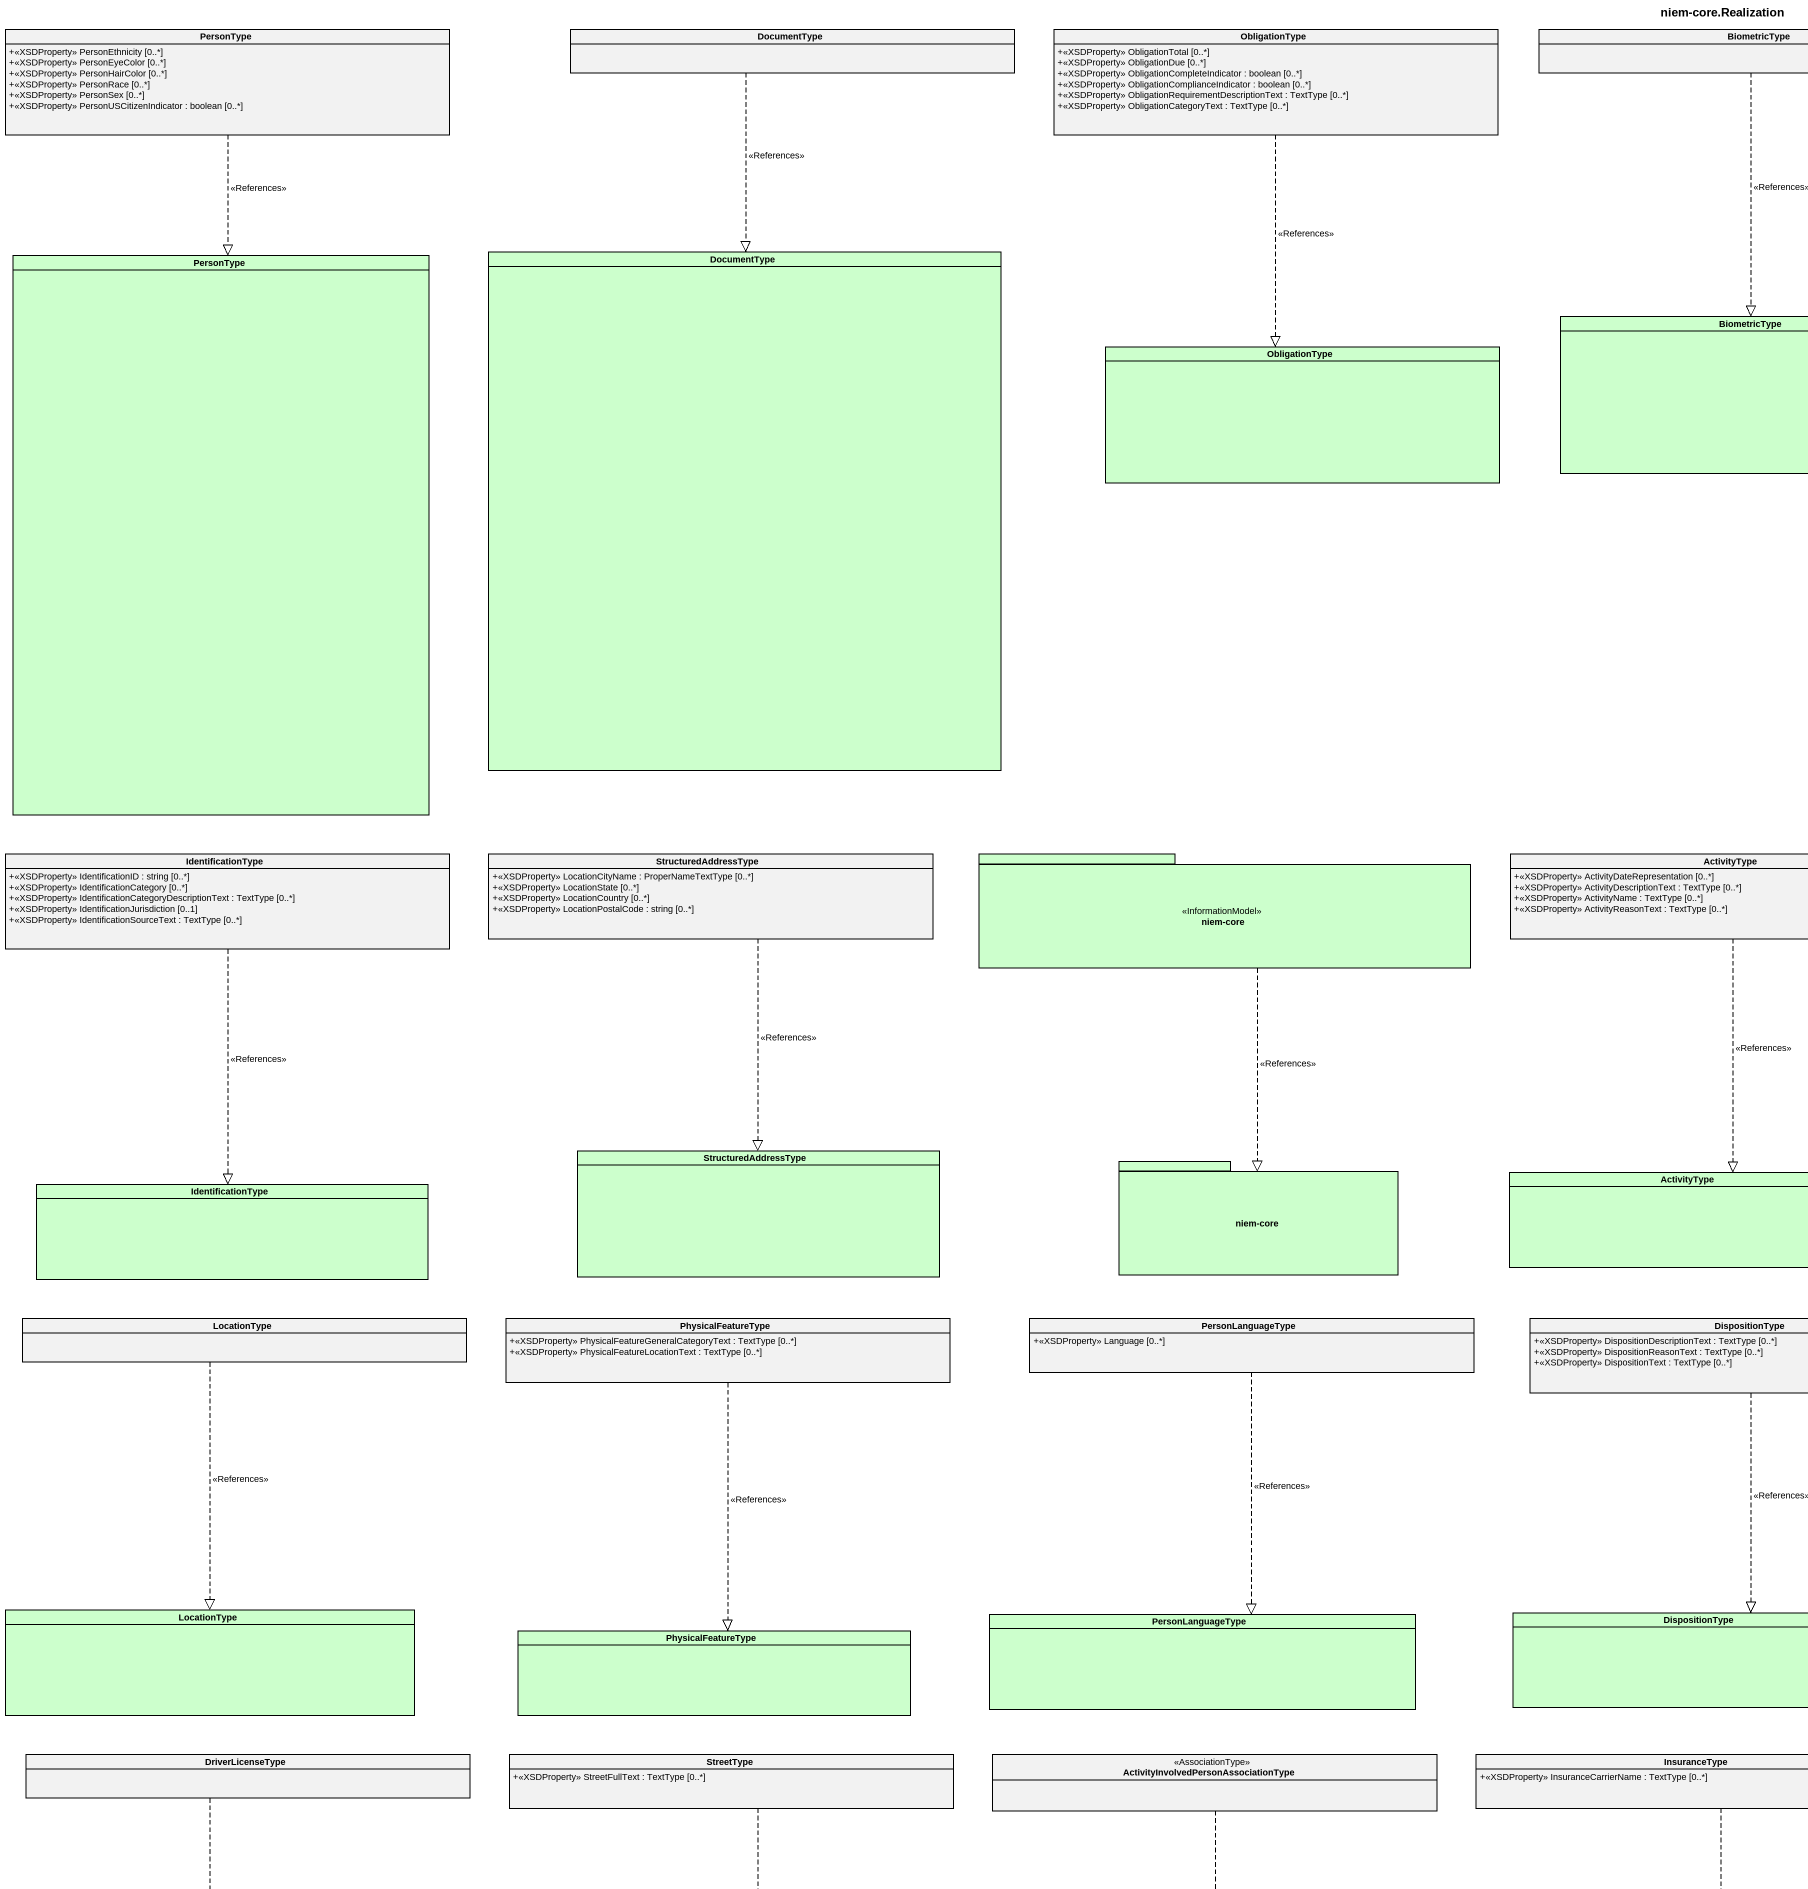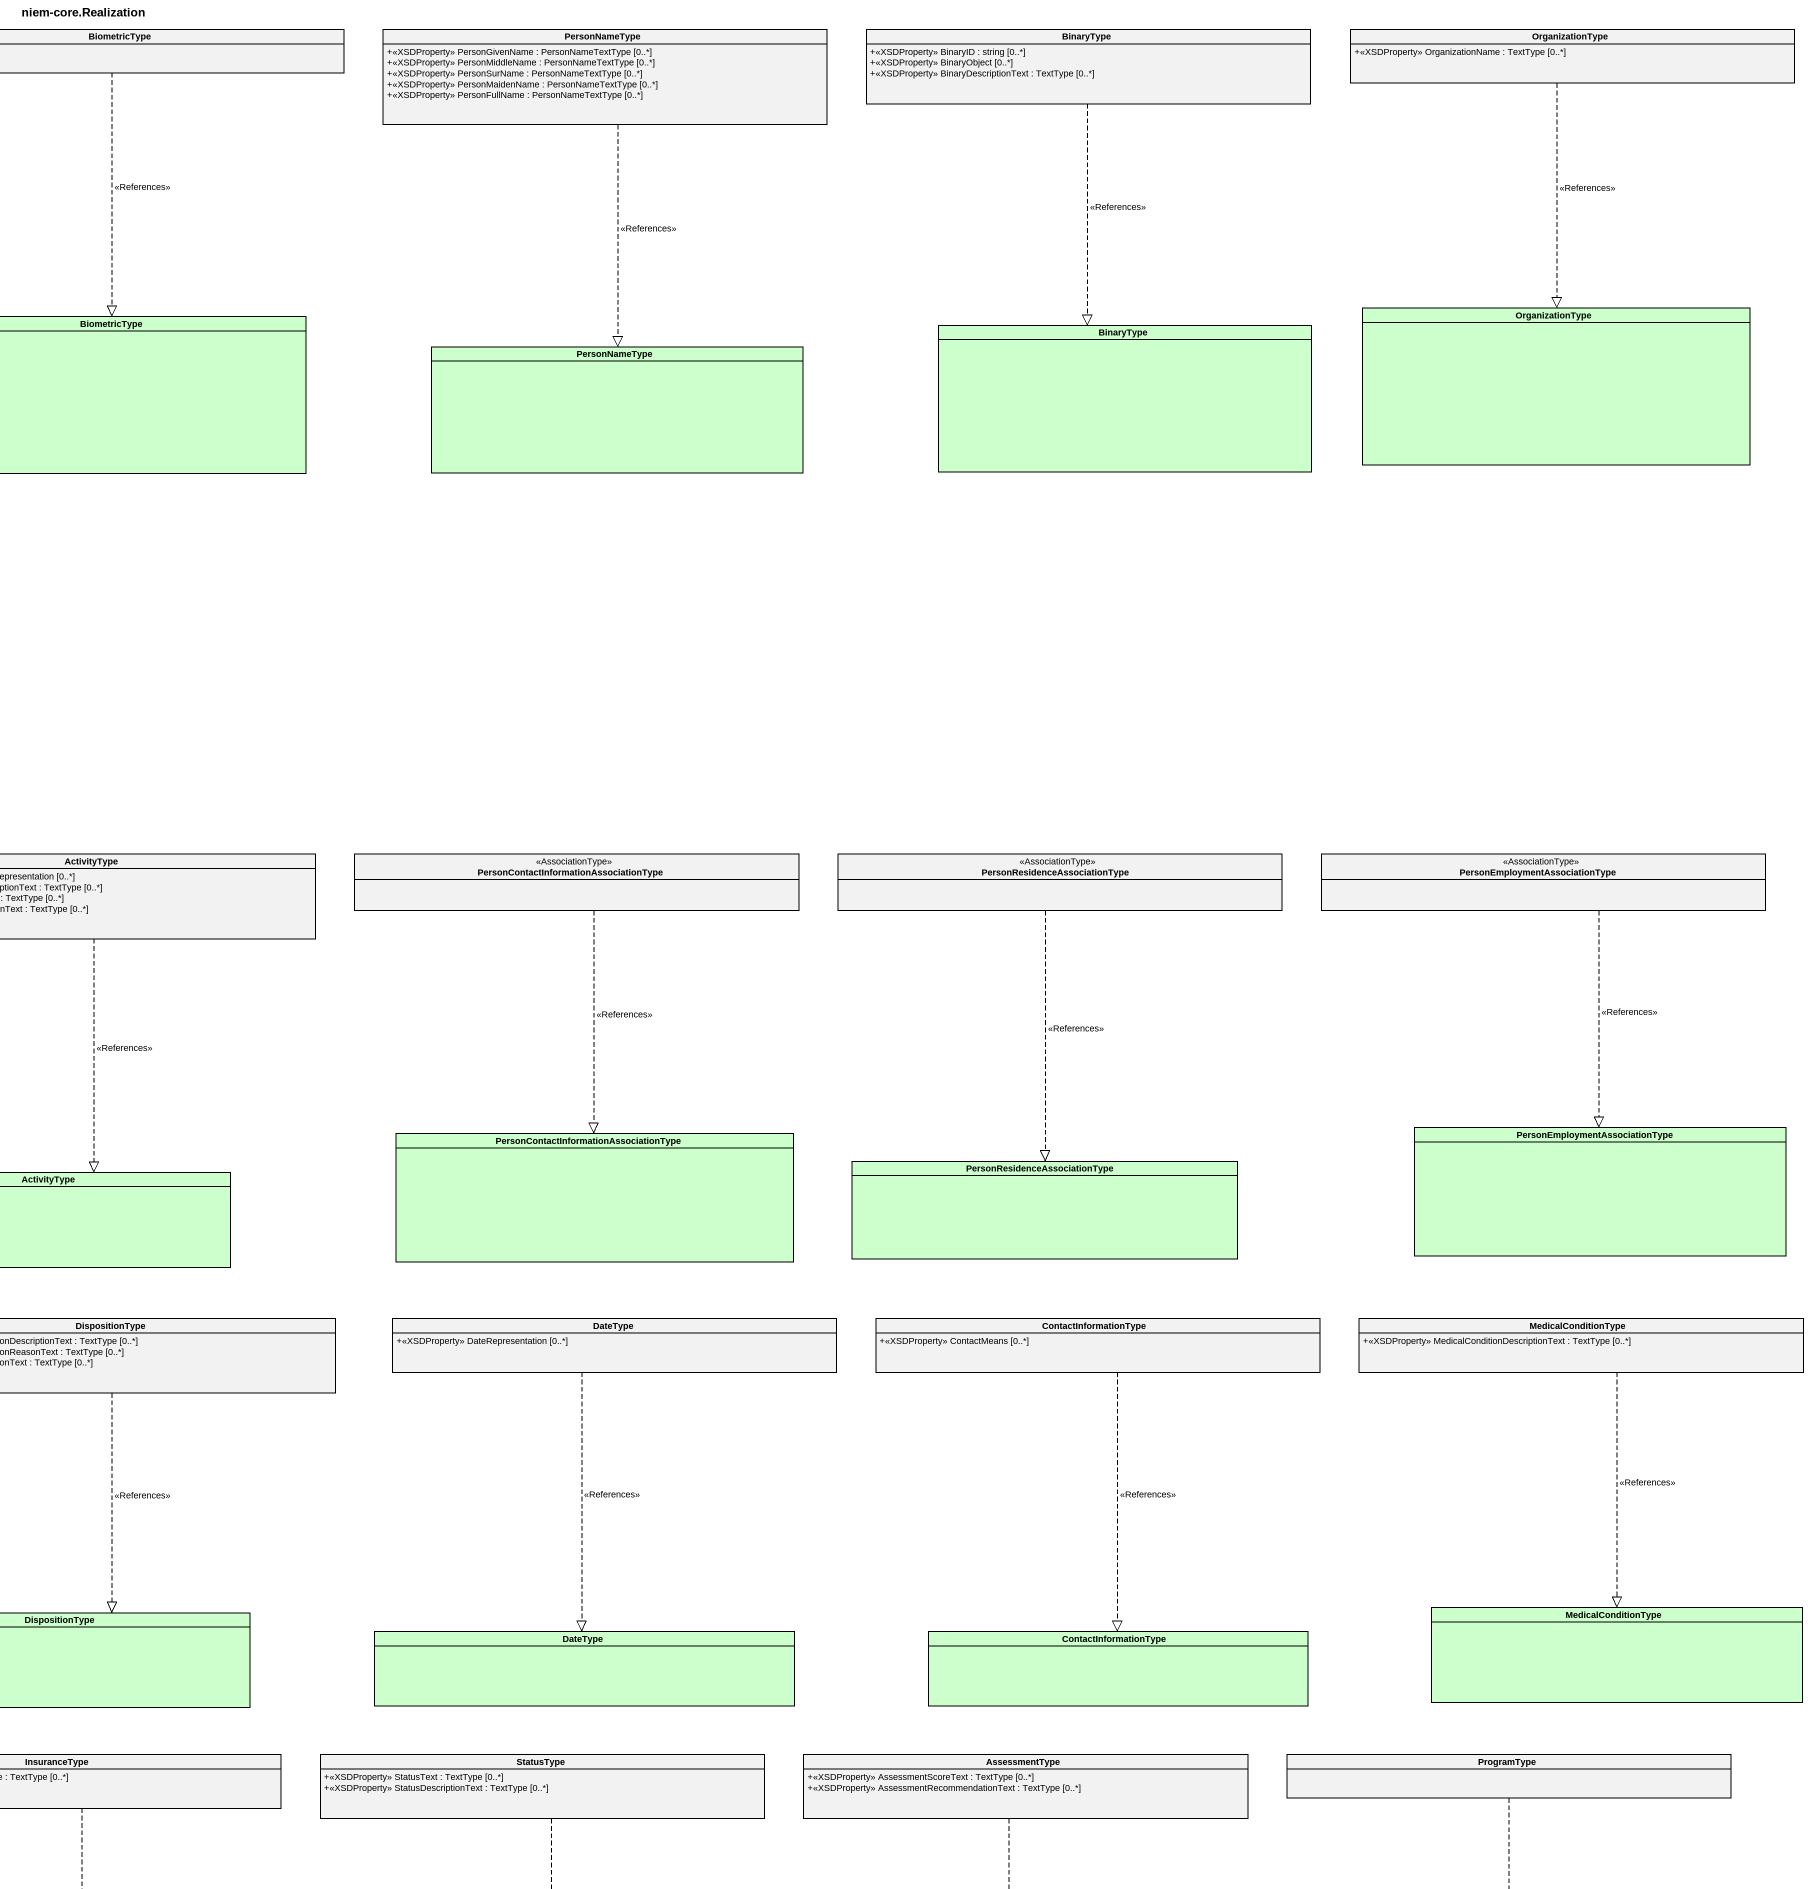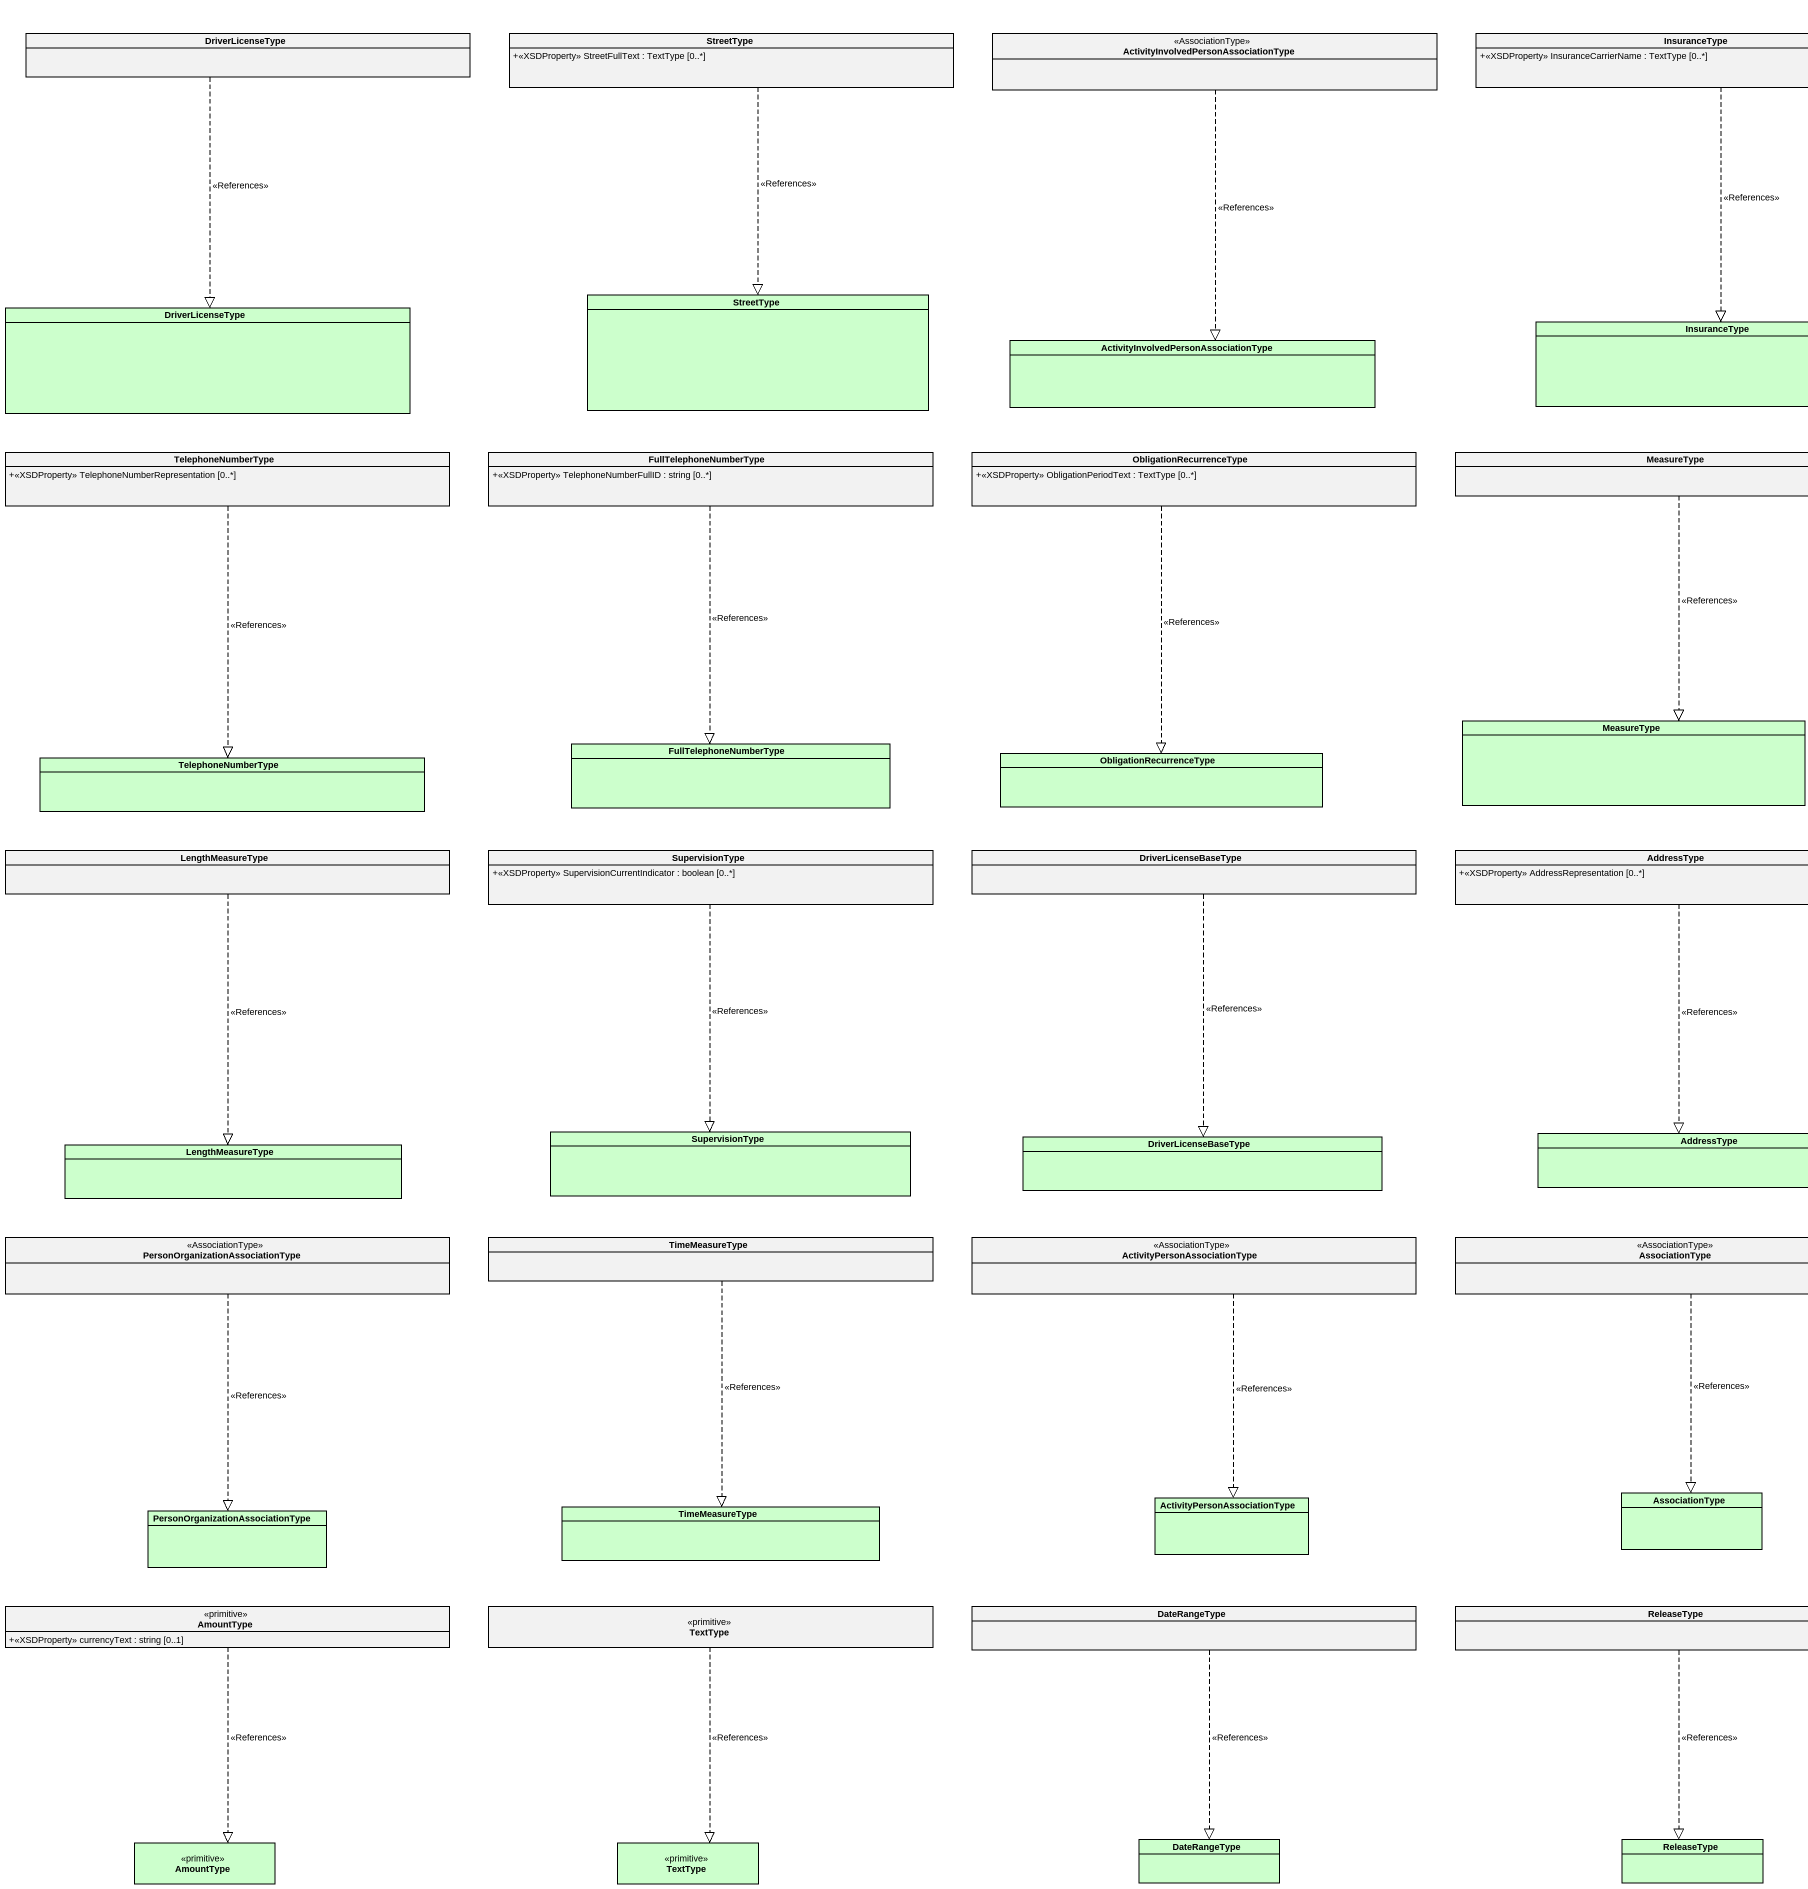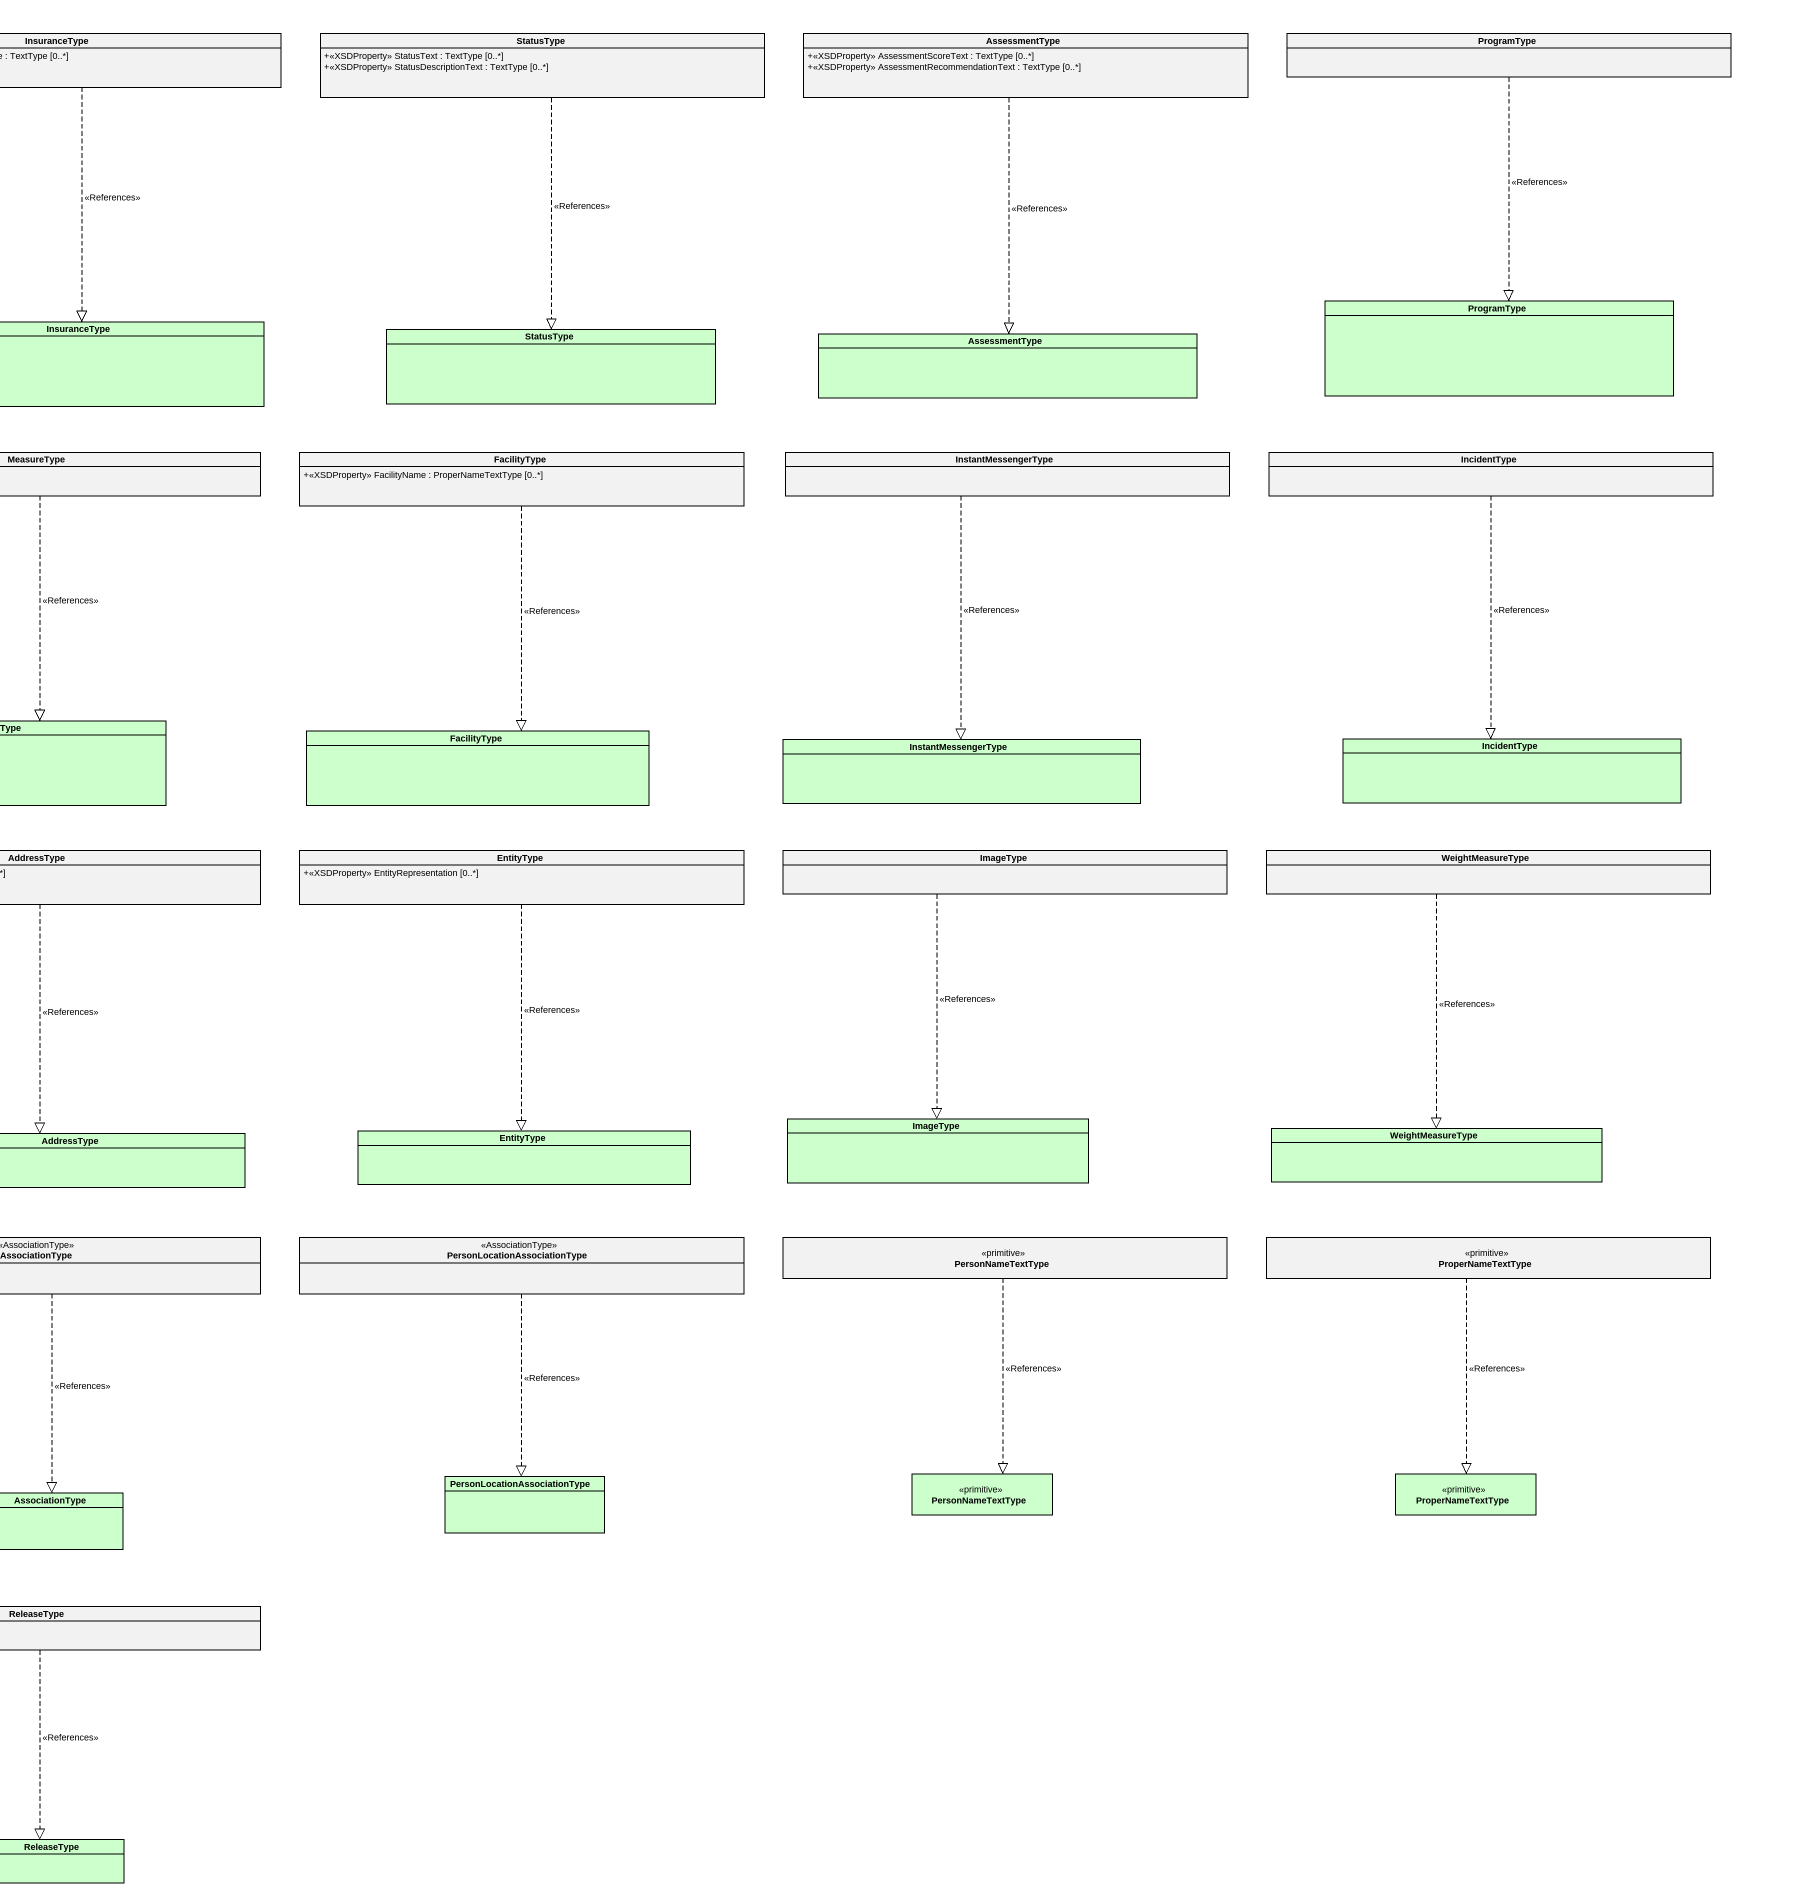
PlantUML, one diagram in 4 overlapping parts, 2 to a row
@startuml
title niem-core.Realization
hide circle
hide empty members
skinparam classAttributeIconSize 0
class PersonType {
  +<<XSDProperty>> PersonEthnicity [0..*]
  +<<XSDProperty>> PersonEyeColor [0..*]
  +<<XSDProperty>> PersonHairColor [0..*]
  +<<XSDProperty>> PersonRace [0..*]
  +<<XSDProperty>> PersonSex [0..*]
  +<<XSDProperty>> PersonUSCitizenIndicator : boolean [0..*]
}
class DocumentType
class ObligationType {
  +<<XSDProperty>> ObligationTotal [0..*]
  +<<XSDProperty>> ObligationDue [0..*]
  +<<XSDProperty>> ObligationCompleteIndicator : boolean [0..*]
  +<<XSDProperty>> ObligationComplianceIndicator : boolean [0..*]
  +<<XSDProperty>> ObligationRequirementDescriptionText : TextType [0..*]
  +<<XSDProperty>> ObligationCategoryText : TextType [0..*]
}
class BiometricType
class PersonNameType {
  +<<XSDProperty>> PersonGivenName : PersonNameTextType [0..*]
  +<<XSDProperty>> PersonMiddleName : PersonNameTextType [0..*]
  +<<XSDProperty>> PersonSurName : PersonNameTextType [0..*]
  +<<XSDProperty>> PersonMaidenName : PersonNameTextType [0..*]
  +<<XSDProperty>> PersonFullName : PersonNameTextType [0..*]
}
class BinaryType {
  +<<XSDProperty>> BinaryID : string [0..*]
  +<<XSDProperty>> BinaryObject [0..*]
  +<<XSDProperty>> BinaryDescriptionText : TextType [0..*]
}
class OrganizationType {
  +<<XSDProperty>> OrganizationName : TextType [0..*]
}
class "PersonType" as PersonType_2 #CCFFCC
class "DocumentType" as DocumentType_2 #CCFFCC
class "BiometricType" as BiometricType_2 #CCFFCC
class "OrganizationType" as OrganizationType_2 #CCFFCC
class "ObligationType" as ObligationType_2 #CCFFCC
class "PersonNameType" as PersonNameType_2 #CCFFCC
class "BinaryType" as BinaryType_2 #CCFFCC
class IdentificationType {
  +<<XSDProperty>> IdentificationID : string [0..*]
  +<<XSDProperty>> IdentificationCategory [0..*]
  +<<XSDProperty>> IdentificationCategoryDescriptionText : TextType [0..*]
  +<<XSDProperty>> IdentificationJurisdiction [0..1]
  +<<XSDProperty>> IdentificationSourceText : TextType [0..*]
}
class StructuredAddressType {
  +<<XSDProperty>> LocationCityName : ProperNameTextType [0..*]
  +<<XSDProperty>> LocationState [0..*]
  +<<XSDProperty>> LocationCountry [0..*]
  +<<XSDProperty>> LocationPostalCode : string [0..*]
}
package "niem-core" as niem_core <<InformationModel>> #CCFFCC {
}
class ActivityType {
  +<<XSDProperty>> ActivityDateRepresentation [0..*]
  +<<XSDProperty>> ActivityDescriptionText : TextType [0..*]
  +<<XSDProperty>> ActivityName : TextType [0..*]
  +<<XSDProperty>> ActivityReasonText : TextType [0..*]
}
class "PersonContactInformationAssociationType" as PersonContactInformationAsso <<AssociationType>>
class "PersonResidenceAssociationType" as PersonResidenceAssociationTy <<AssociationType>>
class "PersonEmploymentAssociationType" as PersonEmploymentAssociationT <<AssociationType>>
class "PersonEmploymentAssociationType" as PersonEmploymentAssociationT_2 #CCFFCC
class "StructuredAddressType" as StructuredAddressType_2 #CCFFCC
package "niem-core" as niem_core_2 #CCFFCC {
}
class "PersonContactInformationAssociationType" as PersonContactInformationAsso_2 #CCFFCC
class "PersonResidenceAssociationType" as PersonResidenceAssociationTy_2 #CCFFCC
class "IdentificationType" as IdentificationType_2 #CCFFCC
class "ActivityType" as ActivityType_2 #CCFFCC
class LocationType
class PhysicalFeatureType {
  +<<XSDProperty>> PhysicalFeatureGeneralCategoryText : TextType [0..*]
  +<<XSDProperty>> PhysicalFeatureLocationText : TextType [0..*]
}
class PersonLanguageType {
  +<<XSDProperty>> Language [0..*]
}
class DispositionType {
  +<<XSDProperty>> DispositionDescriptionText : TextType [0..*]
  +<<XSDProperty>> DispositionReasonText : TextType [0..*]
  +<<XSDProperty>> DispositionText : TextType [0..*]
}
class DateType {
  +<<XSDProperty>> DateRepresentation [0..*]
}
class ContactInformationType {
  +<<XSDProperty>> ContactMeans [0..*]
}
class MedicalConditionType {
  +<<XSDProperty>> MedicalConditionDescriptionText : TextType [0..*]
}
class "LocationType" as LocationType_2 #CCFFCC
class "PhysicalFeatureType" as PhysicalFeatureType_2 #CCFFCC
class "PersonLanguageType" as PersonLanguageType_2 #CCFFCC
class "DispositionType" as DispositionType_2 #CCFFCC
class "DateType" as DateType_2 #CCFFCC
class "ContactInformationType" as ContactInformationType_2 #CCFFCC
class "MedicalConditionType" as MedicalConditionType_2 #CCFFCC
class DriverLicenseType
class StreetType {
  +<<XSDProperty>> StreetFullText : TextType [0..*]
}
class "ActivityInvolvedPersonAssociationType" as ActivityInvolvedPersonAssoci <<AssociationType>>
class InsuranceType {
  +<<XSDProperty>> InsuranceCarrierName : TextType [0..*]
}
class StatusType {
  +<<XSDProperty>> StatusText : TextType [0..*]
  +<<XSDProperty>> StatusDescriptionText : TextType [0..*]
}
class AssessmentType {
  +<<XSDProperty>> AssessmentScoreText : TextType [0..*]
  +<<XSDProperty>> AssessmentRecommendationText : TextType [0..*]
}
class ProgramType
class "StreetType" as StreetType_2 #CCFFCC
class "DriverLicenseType" as DriverLicenseType_2 #CCFFCC
class "InsuranceType" as InsuranceType_2 #CCFFCC
class "StatusType" as StatusType_2 #CCFFCC
class "AssessmentType" as AssessmentType_2 #CCFFCC
class "ProgramType" as ProgramType_2 #CCFFCC
class "ActivityInvolvedPersonAssociationType" as ActivityInvolvedPersonAssoci_2 #CCFFCC
class TelephoneNumberType {
  +<<XSDProperty>> TelephoneNumberRepresentation [0..*]
}
class FullTelephoneNumberType {
  +<<XSDProperty>> TelephoneNumberFullID : string [0..*]
}
class ObligationRecurrenceType {
  +<<XSDProperty>> ObligationPeriodText : TextType [0..*]
}
class MeasureType
class FacilityType {
  +<<XSDProperty>> FacilityName : ProperNameTextType [0..*]
}
class InstantMessengerType
class IncidentType
class "MeasureType" as MeasureType_2 #CCFFCC
class "TelephoneNumberType" as TelephoneNumberType_2 #CCFFCC
class "FullTelephoneNumberType" as FullTelephoneNumberType_2 #CCFFCC
class "ObligationRecurrenceType" as ObligationRecurrenceType_2 #CCFFCC
class "FacilityType" as FacilityType_2 #CCFFCC
class "InstantMessengerType" as InstantMessengerType_2 #CCFFCC
class "IncidentType" as IncidentType_2 #CCFFCC
class LengthMeasureType
class SupervisionType {
  +<<XSDProperty>> SupervisionCurrentIndicator : boolean [0..*]
}
class DriverLicenseBaseType
class AddressType {
  +<<XSDProperty>> AddressRepresentation [0..*]
}
class EntityType {
  +<<XSDProperty>> EntityRepresentation [0..*]
}
class ImageType
class WeightMeasureType
class "LengthMeasureType" as LengthMeasureType_2 #CCFFCC
class "SupervisionType" as SupervisionType_2 #CCFFCC
class "DriverLicenseBaseType" as DriverLicenseBaseType_2 #CCFFCC
class "AddressType" as AddressType_2 #CCFFCC
class "EntityType" as EntityType_2 #CCFFCC
class "ImageType" as ImageType_2 #CCFFCC
class "WeightMeasureType" as WeightMeasureType_2 #CCFFCC
class "PersonOrganizationAssociationType" as PersonOrganizationAssociatio <<AssociationType>>
class TimeMeasureType
class "ActivityPersonAssociationType" as ActivityPersonAssociationTyp <<AssociationType>>
class AssociationType <<AssociationType>>
class "PersonLocationAssociationType" as PersonLocationAssociationTyp <<AssociationType>>
class PersonNameTextType <<primitive>>
class ProperNameTextType <<primitive>>
class "ActivityPersonAssociationType" as ActivityPersonAssociationTyp_2 #CCFFCC
class "AssociationType" as AssociationType_2 #CCFFCC
class "PersonLocationAssociationType" as PersonLocationAssociationTyp_2 #CCFFCC
class "PersonNameTextType" as PersonNameTextType_2 <<primitive>> #CCFFCC
class "ProperNameTextType" as ProperNameTextType_2 <<primitive>> #CCFFCC
class "PersonOrganizationAssociationType" as PersonOrganizationAssociatio_2 #CCFFCC
class "TimeMeasureType" as TimeMeasureType_2 #CCFFCC
class AmountType <<primitive>> {
  +<<XSDProperty>> currencyText : string [0..1]
}
class TextType <<primitive>>
class DateRangeType
class ReleaseType
class "AmountType" as AmountType_2 <<primitive>> #CCFFCC
class "TextType" as TextType_2 <<primitive>> #CCFFCC
class "DateRangeType" as DateRangeType_2 #CCFFCC
class "ReleaseType" as ReleaseType_2 #CCFFCC
PersonType ..|> PersonType_2 : <<References>>
DocumentType ..|> DocumentType_2 : <<References>>
ObligationType ..|> ObligationType_2 : <<References>>
BiometricType ..|> BiometricType_2 : <<References>>
PersonNameType ..|> PersonNameType_2 : <<References>>
BinaryType ..|> BinaryType_2 : <<References>>
OrganizationType ..|> OrganizationType_2 : <<References>>
IdentificationType ..|> IdentificationType_2 : <<References>>
StructuredAddressType ..|> StructuredAddressType_2 : <<References>>
niem_core ..|> niem_core_2 : <<References>>
ActivityType ..|> ActivityType_2 : <<References>>
PersonContactInformationAsso ..|> PersonContactInformationAsso_2 : <<References>>
PersonResidenceAssociationTy ..|> PersonResidenceAssociationTy_2 : <<References>>
PersonEmploymentAssociationT ..|> PersonEmploymentAssociationT_2 : <<References>>
LocationType ..|> LocationType_2 : <<References>>
PhysicalFeatureType ..|> PhysicalFeatureType_2 : <<References>>
PersonLanguageType ..|> PersonLanguageType_2 : <<References>>
DispositionType ..|> DispositionType_2 : <<References>>
DateType ..|> DateType_2 : <<References>>
ContactInformationType ..|> ContactInformationType_2 : <<References>>
MedicalConditionType ..|> MedicalConditionType_2 : <<References>>
DriverLicenseType ..|> DriverLicenseType_2 : <<References>>
StreetType ..|> StreetType_2 : <<References>>
ActivityInvolvedPersonAssoci ..|> ActivityInvolvedPersonAssoci_2 : <<References>>
InsuranceType ..|> InsuranceType_2 : <<References>>
StatusType ..|> StatusType_2 : <<References>>
AssessmentType ..|> AssessmentType_2 : <<References>>
ProgramType ..|> ProgramType_2 : <<References>>
TelephoneNumberType ..|> TelephoneNumberType_2 : <<References>>
FullTelephoneNumberType ..|> FullTelephoneNumberType_2 : <<References>>
ObligationRecurrenceType ..|> ObligationRecurrenceType_2 : <<References>>
MeasureType ..|> MeasureType_2 : <<References>>
FacilityType ..|> FacilityType_2 : <<References>>
InstantMessengerType ..|> InstantMessengerType_2 : <<References>>
IncidentType ..|> IncidentType_2 : <<References>>
LengthMeasureType ..|> LengthMeasureType_2 : <<References>>
SupervisionType ..|> SupervisionType_2 : <<References>>
DriverLicenseBaseType ..|> DriverLicenseBaseType_2 : <<References>>
AddressType ..|> AddressType_2 : <<References>>
EntityType ..|> EntityType_2 : <<References>>
ImageType ..|> ImageType_2 : <<References>>
WeightMeasureType ..|> WeightMeasureType_2 : <<References>>
PersonOrganizationAssociatio ..|> PersonOrganizationAssociatio_2 : <<References>>
TimeMeasureType ..|> TimeMeasureType_2 : <<References>>
ActivityPersonAssociationTyp ..|> ActivityPersonAssociationTyp_2 : <<References>>
AssociationType ..|> AssociationType_2 : <<References>>
PersonLocationAssociationTyp ..|> PersonLocationAssociationTyp_2 : <<References>>
PersonNameTextType ..|> PersonNameTextType_2 : <<References>>
ProperNameTextType ..|> ProperNameTextType_2 : <<References>>
AmountType ..|> AmountType_2 : <<References>>
TextType ..|> TextType_2 : <<References>>
DateRangeType ..|> DateRangeType_2 : <<References>>
ReleaseType ..|> ReleaseType_2 : <<References>>
@enduml
